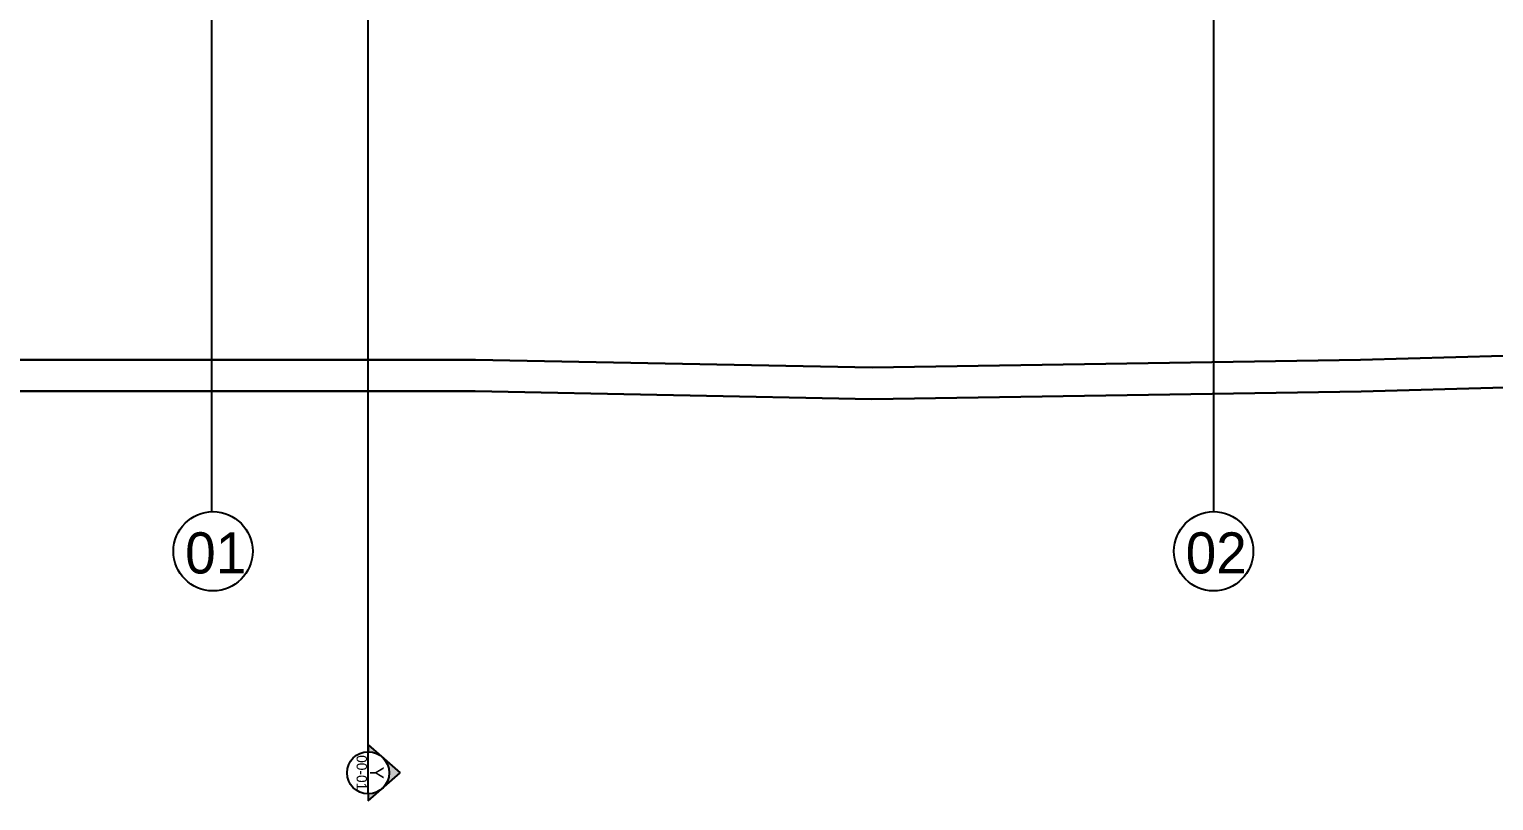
# Model space of a CAD drawing. Header units: millimetres. Extents: x 173236 to 801264, y -94969 to 615039.
# Drawn here: x 635009 to 645694, y 187418 to 193048 of the extents above; entities that cross this region are included whole.
import ezdxf
from ezdxf.enums import TextEntityAlignment as Align

# ---------------------------------------------------------------- set-up
doc = ezdxf.new("R2010")
doc.units = ezdxf.units.MM
doc.header["$MEASUREMENT"] = 0
doc.layers.add('Boundary', color=6, linetype='Continuous', lineweight=30)
for name, color, linetype in [('VOX-A-ANNO-GRID', 253, 'Continuous'), ('VOX-A-ANNO-GRID-LINE', 254, 'Continuous'), ('VOX-A-ANNO-SECT', 200, 'Continuous'), ('VOX-A-ANNO-SECT-LINE', 201, 'Continuous')]:
    doc.layers.add(name, color=color, linetype=linetype)
doc.styles.add('1.5 mm Rotis Annotative', font='', dxfattribs={"height": 1.5})
doc.styles.add('2 mm Rotis Annotative', font='', dxfattribs={"height": 2})
doc.styles.get('1.5 mm Rotis Annotative').set_extended_font_data('Rotis Sans Serif')
doc.styles.get('2 mm Rotis Annotative').set_extended_font_data('Rotis Sans Serif')

# ---------------------------------------------------------------- blocks, each defined once
blk = doc.blocks.new('VOX-A-GRID-TAG')
at = {"layer": 'VOX-A-ANNO-GRID'}
blk.add_circle((0, 0), 1.447, dxfattribs=at)
at = {"layer": 'VOX-A-ANNO-GRID', "style": '1.5 mm Rotis Annotative'}
blk.add_attdef('O1', text='', height=1.5, dxfattribs=at).set_placement((0.097, -0.81), align=Align.CENTER)
blk = doc.blocks.new('dd')
at = {"layer": 'VOX-A-ANNO-GRID-LINE', "transparency": 33554610}
for p, q in [((704415, 167520), (704415, 143591)), ((711726, 167520), (711726, 143590))]:
    blk.add_line(p, q, dxfattribs=at)
at = {"xscale": 199.8152530431017, "yscale": 199.8152530431017, "zscale": 199.8152530431017}
for p, values in [((704426, 143302), {'O1': '01'}), ((711726, 143302), {'O1': '02'})]:
    blk.add_blockref('VOX-A-GRID-TAG', p, dxfattribs=at).add_auto_attribs(values)

msp = doc.modelspace()

# ---------------------------------------------------------------- hatches: boundary and pattern name
at = {"layer": 'VOX-A-ANNO-SECT'}
h = msp.add_hatch(color=256, dxfattribs=at)
h.dxf.hatch_style = 1
h.paths.add_polyline_path([(637580, 187503.7, -0.1747669), (637481.8, 187468.3), (637481.8, 187418.3)])
h.paths.add_polyline_path([(637716.4, 187622.2), (637583.7, 187737.4, -0.4462813), (637585.4, 187508.4)])
h.paths.add_polyline_path([(637581.7, 187739.2), (637481.8, 187826), (637481.8, 187776, -0.1785146)])

# ---------------------------------------------------------------- linework, layer by layer
at = {"layer": 'Boundary'}
for points in [[(628628.7, 207724.1), (628645.5, 207515.4), (630880.6, 207550.1), (632999.3, 207692.8), (633100.1, 206276.8), (633101.8, 197751.5), (633133.3, 190636.2), (638264.7, 190636.2), (641157.9, 190579.5), (644722.7, 190634.5), (645766.1, 190663.8)], [(628399.4, 207705.6), (628433.6, 207282), (630890.1, 207320.2), (632786.1, 207448), (632870.1, 206268.6), (632871.8, 197751), (632904.3, 190406.2), (638262.5, 190406.2), (641157.4, 190349.5), (644727.7, 190404.5), (645776.3, 190434)]]:
    msp.add_lwpolyline(points, dxfattribs=at)
at = {"layer": 'VOX-A-ANNO-SECT'}
for p, q in [((637481.8, 187826), (637481.8, 187776)), ((637481.8, 187826), (637716.4, 187622.2)), ((637481.8, 187418.3), (637716.4, 187622.2)), ((637481.8, 187468.3), (637481.8, 187418.3))]:
    msp.add_line(p, q, dxfattribs=at)
msp.add_circle((637481.8, 187622.1), 153.9, dxfattribs=at)
at = {"layer": 'VOX-A-ANNO-SECT-LINE'}
msp.add_line((637481.8, 187468.3), (637481.8, 213676.8), dxfattribs=at)

# ---------------------------------------------------------------- block references
at = {"layer": 'VOX-A-ANNO-GRID-LINE'}
msp.add_blockref('dd', (-68075.9, 45936.7), dxfattribs=at)

# ---------------------------------------------------------------- texts
at = {"layer": 'VOX-A-ANNO-SECT', "style": '1.5 mm Rotis Annotative'}
msp.add_attdef('00-01', (637397.7, 187751), '00-01', height=75, rotation=270, dxfattribs=at)
at = {"layer": 'VOX-A-ANNO-SECT', "style": '2 mm Rotis Annotative'}
msp.add_attdef('Y', text='X-1', height=100, rotation=270, dxfattribs=at).set_placement((637494.2, 187622.1), align=Align.CENTER)

doc.saveas('drawing.dxf')
